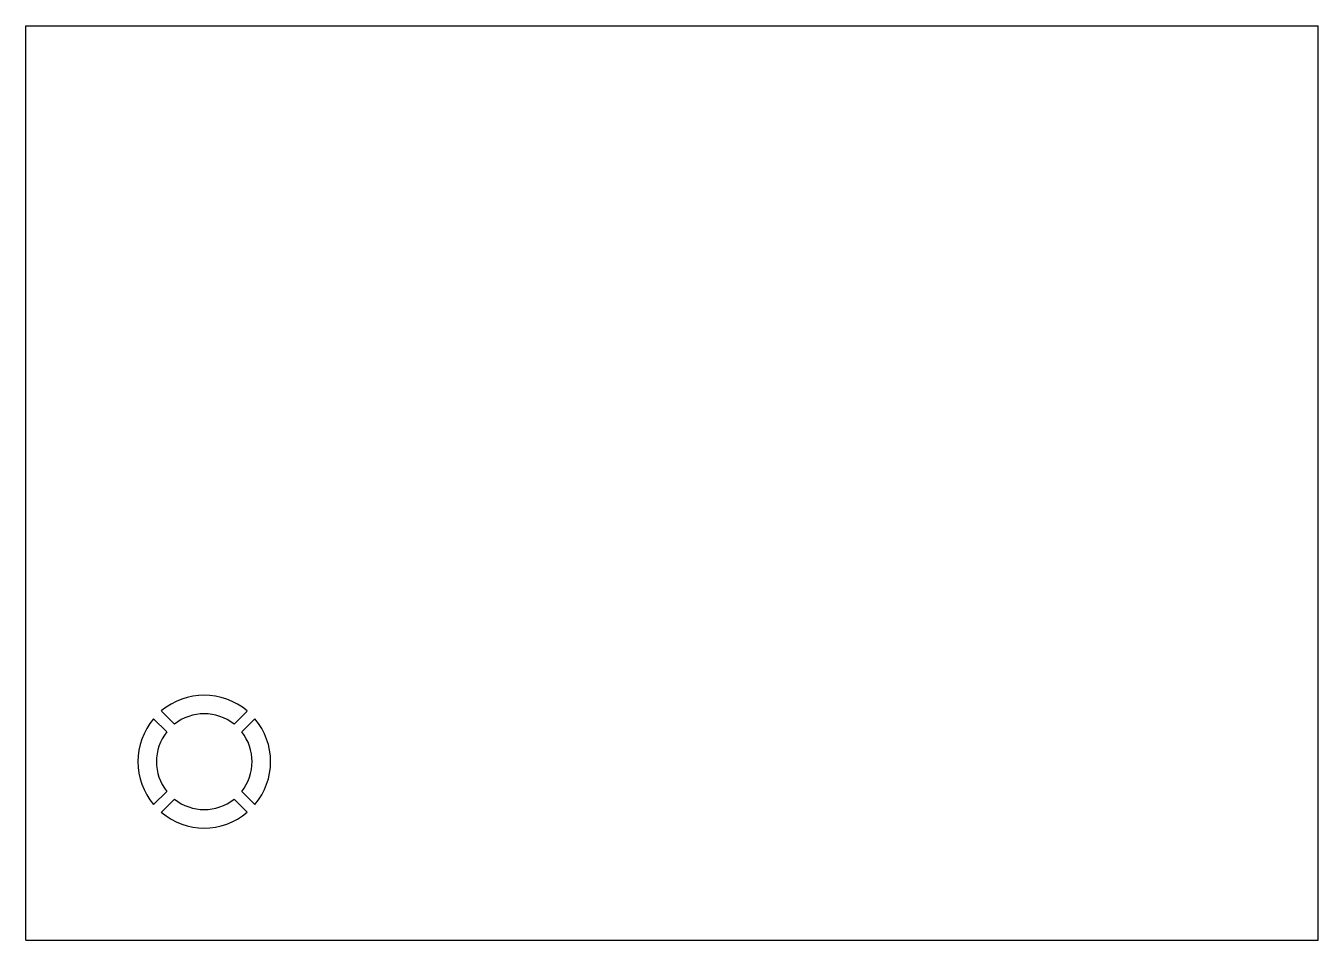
# Model space of a CAD drawing. Header units: millimetres. Extents: x 0 to 297, y 0 to 210.
import ezdxf

# ---------------------------------------------------------------- set-up
doc = ezdxf.new("R2010")
doc.units = ezdxf.units.MM
doc.header["$LTSCALE"] = 16.335
doc.layers.get('0').update_dxf_attribs({"linetype": 'CONTINUOUS'})
doc.layers.add('1__CURVES', color=7, linetype='CONTINUOUS')

msp = doc.modelspace()

# ---------------------------------------------------------------- linework, layer by layer
at = {"color": 7, "linetype": 'CONTINUOUS'}
for p, q in [((0, 0), (0, 210)), ((0, 210), (297, 210)), ((297, 0), (297, 210)), ((0, 0), (297, 0))]:
    msp.add_line(p, q, dxfattribs=at)
at = {"layer": '1__CURVES', "color": 4, "linetype": 'CONTINUOUS'}
for p, q in [((29.37, 50.86), (32.39, 47.84)), ((31.14, 52.63), (34.16, 49.61)), ((50.86, 52.63), (47.84, 49.61)), ((52.63, 50.86), (49.61, 47.84)), ((29.37, 31.14), (32.39, 34.16)), ((52.63, 31.14), (49.61, 34.16)), ((31.14, 29.37), (34.16, 32.39)), ((50.86, 29.37), (47.84, 32.39))]:
    msp.add_line(p, q, dxfattribs=at)
for radius, start, end in [(15.25, 49.7017, 130.2983), (15.25, 139.7017, 220.2983), (11, 51.525, 128.475), (15.25, 319.7017, 40.2983), (11, 141.525, 218.475), (11, 321.525, 38.475), (11, 231.525, 308.475), (15.25, 229.7017, 310.2983)]:
    msp.add_arc((41, 41), radius, start, end, dxfattribs=at)

doc.saveas('drawing.dxf')
